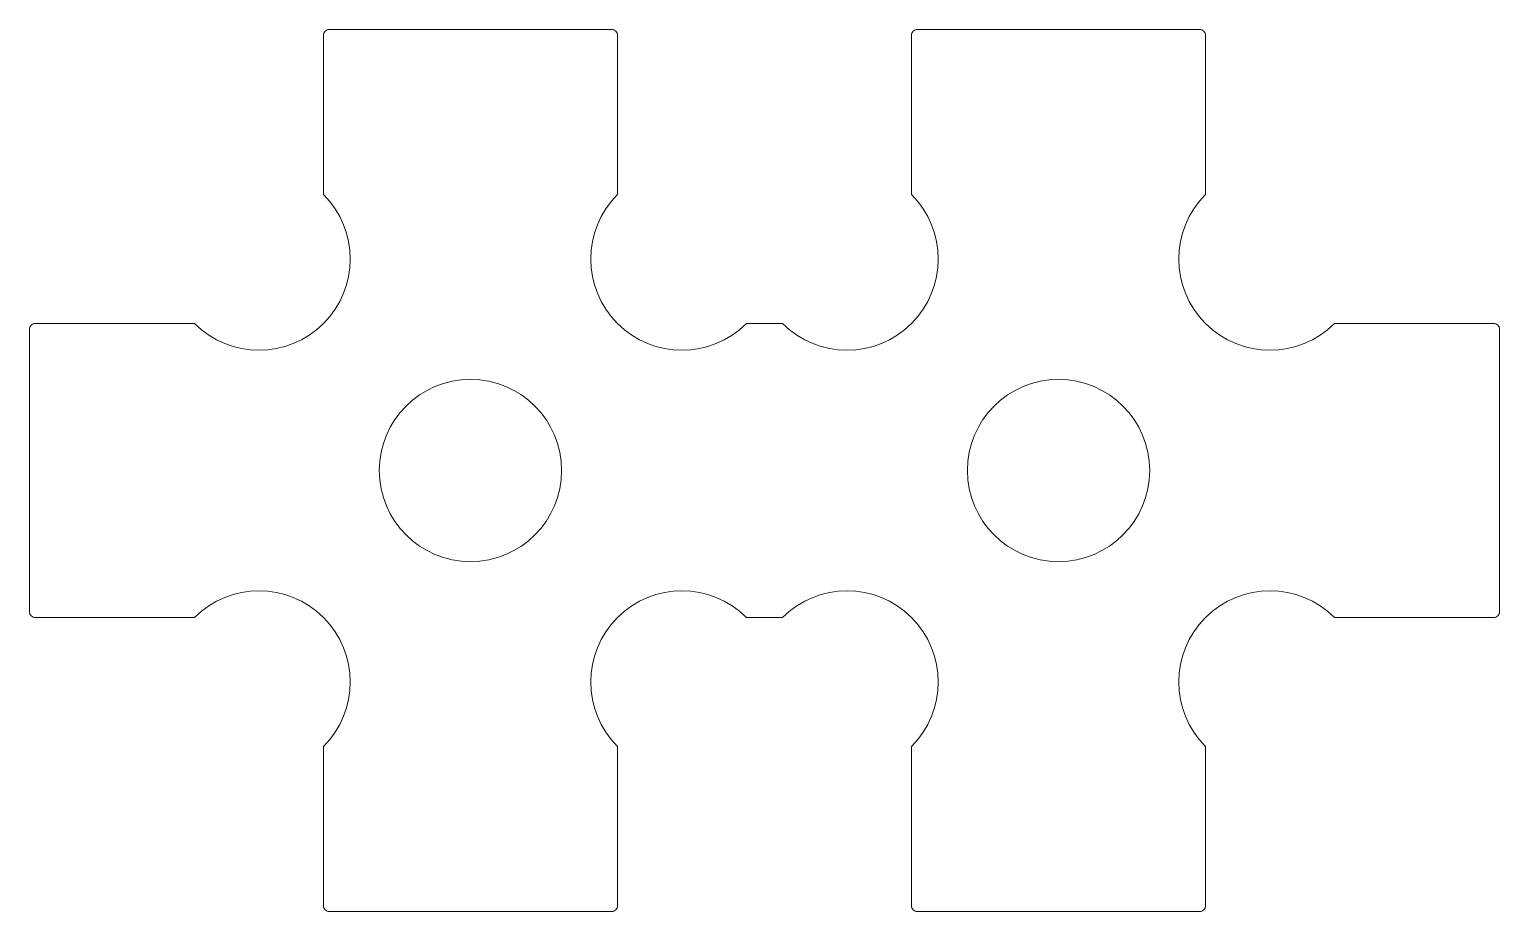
# Model space of a CAD drawing. Extents: x -12.5 to 12.5, y -7.5 to 7.5.
import ezdxf

# ---------------------------------------------------------------- set-up
doc = ezdxf.new("R2010")
doc.units = 0
doc.layers.get('0').update_dxf_attribs({"lineweight": 0})
doc.layers.add('holes', color=1, linetype='Continuous', lineweight=0)

msp = doc.modelspace()

# ---------------------------------------------------------------- linework, layer by layer
at = {"flags": 128}
msp.add_lwpolyline([(7.5, -7.4, -0.414214), (7.4, -7.5), (2.6, -7.5, -0.414214), (2.5, -7.4), (2.5, -4.692, 1), (0.308, -2.5), (-0.308, -2.5, 1), (-2.5, -4.692), (-2.5, -7.4, -0.414214), (-2.6, -7.5), (-7.4, -7.5, -0.414214), (-7.5, -7.4), (-7.5, -4.692, 1), (-9.692, -2.5), (-12.4, -2.5, -0.414214), (-12.5, -2.4), (-12.5, 2.4, -0.414214), (-12.4, 2.5), (-9.692, 2.5, 1), (-7.5, 4.692), (-7.5, 7.4, -0.414214), (-7.4, 7.5), (-2.6, 7.5, -0.414214), (-2.5, 7.4), (-2.5, 4.692, 1), (-0.308, 2.5), (0.308, 2.5, 1), (2.5, 4.692), (2.5, 7.4, -0.414214), (2.6, 7.5), (7.4, 7.5, -0.414214), (7.5, 7.4), (7.5, 4.692, 1), (9.692, 2.5), (12.4, 2.5, -0.414214), (12.5, 2.4), (12.5, -2.4, -0.414214), (12.4, -2.5), (9.692, -2.5, 1), (7.5, -4.692), (7.5, -7.4)], format="xyb", dxfattribs=at)
at = {"layer": 'holes'}
for centre in [(-5, 0), (5, 0)]:
    msp.add_circle(centre, 1.55, dxfattribs=at)

doc.saveas('drawing.dxf')
